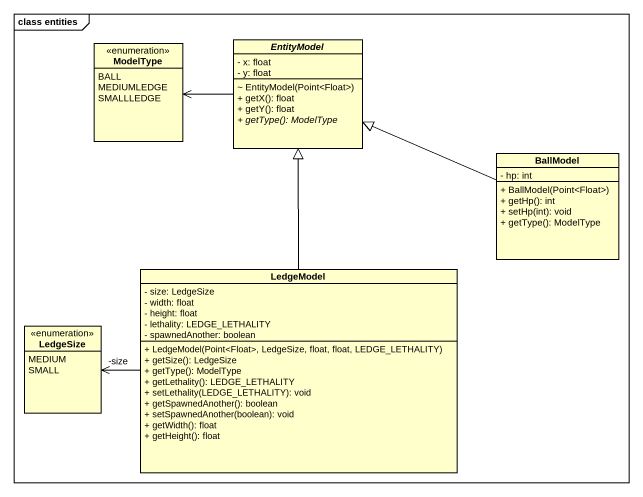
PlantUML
@startuml
mainframe class entities
hide circle
hide empty members
skinparam classAttributeIconSize 0
enum ModelType {
  BALL
  MEDIUMLEDGE
  SMALLLEDGE
}
abstract class EntityModel {
  - x: float
  - y: float
  ~ EntityModel(Point<Float>)
  + getX(): float
  + getY(): float
  {abstract} + getType(): ModelType
}
class BallModel {
  - hp: int
  + BallModel(Point<Float>)
  + getHp(): int
  + setHp(int): void
  + getType(): ModelType
}
class LedgeModel {
  - size: LedgeSize
  - width: float
  - height: float
  - lethality: LEDGE_LETHALITY
  - spawnedAnother: boolean
  + LedgeModel(Point<Float>, LedgeSize, float, float, LEDGE_LETHALITY)
  + getSize(): LedgeSize
  + getType(): ModelType
  + getLethality(): LEDGE_LETHALITY
  + setLethality(LEDGE_LETHALITY): void
  + getSpawnedAnother(): boolean
  + setSpawnedAnother(boolean): void
  + getWidth(): float
  + getHeight(): float
}
enum LedgeSize {
  MEDIUM
  SMALL
}
EntityModel -left-> ModelType
BallModel -left-|> EntityModel
LedgeModel -up-|> EntityModel
LedgeModel -left-> "-size" LedgeSize
@enduml
